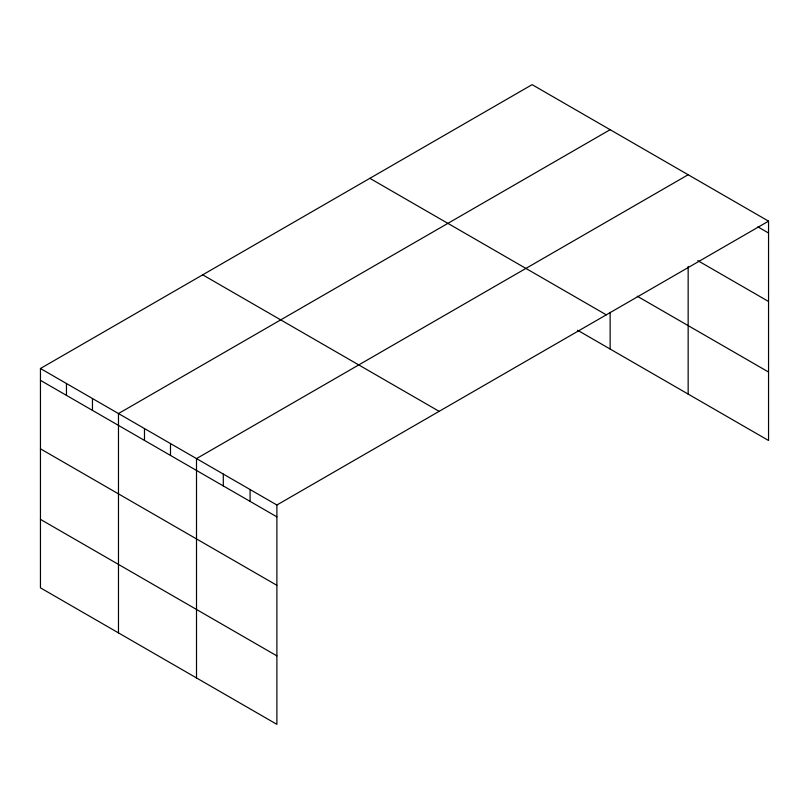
<?xml version="1.0" encoding="UTF-8"?>
<svg xmlns="http://www.w3.org/2000/svg" width="809" height="809" viewBox="0 0 809 809"><rect width="100%" height="100%" fill="white"/><g stroke="black" fill="none" stroke-linecap="round" stroke-linejoin="round"><path stroke-width="1.21" d="M768.55 221.16L276.89 505.008L276.89 724.348L40.45 587.84L40.45 368.499L532.11 84.652L768.55 221.16L768.55 440.5L577.626 330.264M610.138 129.693L118.478 413.551L118.478 632.891M688.156 174.744L196.506 458.602L196.506 677.942M757.831 226.823L768.55 233.012M697.803 260.64L768.55 301.474M637.229 296.205L768.55 372.029M369.865 178.324L606.305 314.832M202.695 274.827L439.135 411.336M40.45 368.499L276.89 505.008M40.45 380.351L276.89 516.86M40.45 448.823L276.89 585.332M40.45 519.368L276.89 655.877M688.156 266.404L688.156 394.084M610.138 312.355L610.138 349.033M250.092 489.546L250.092 501.388M223.294 474.074L223.294 485.926M170.497 443.585L170.497 455.437M144.487 428.568L144.487 440.42M92.469 398.534L92.469 410.385M66.459 383.517L66.459 395.368"/></g></svg>
